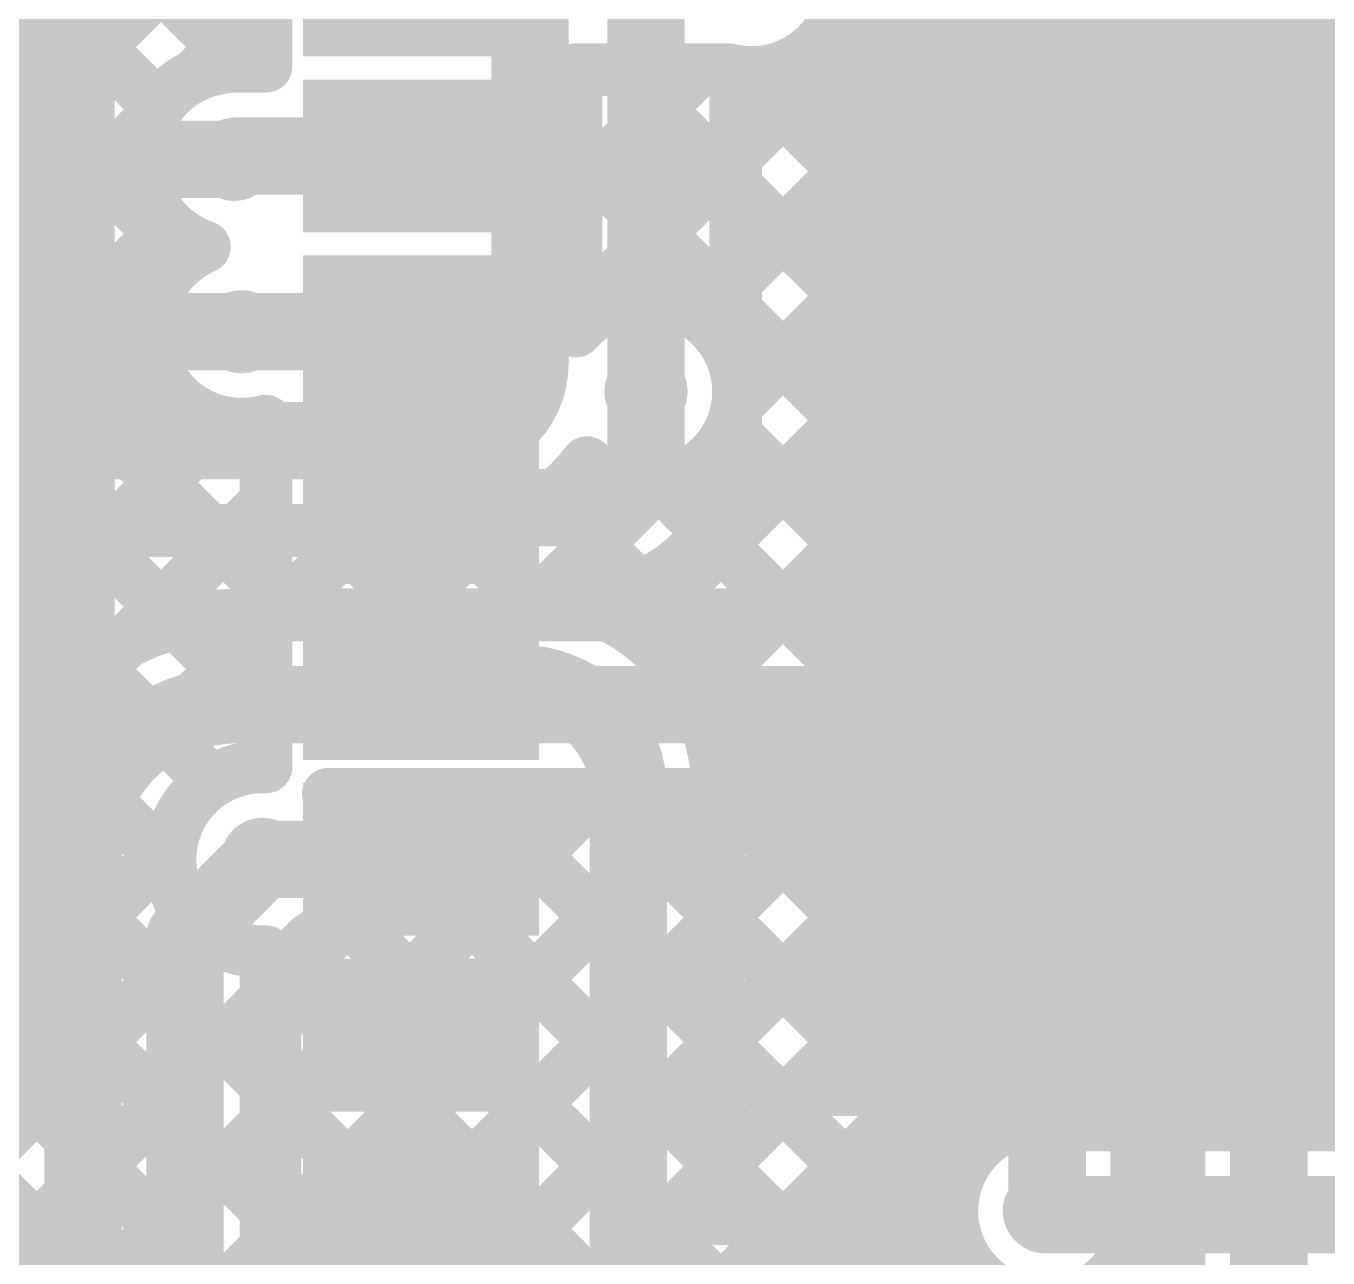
# Model space of a CAD drawing. Header units: millimetres. Extents: x 4.35 to 7.26, y 1.61 to 5.34.
# Drawn here: x 6.0958 to 6.4658, y 4.3227 to 4.6729 of the extents above; entities that cross this region are included whole.
import ezdxf

# ---------------------------------------------------------------- set-up
doc = ezdxf.new("R2010")
doc.units = ezdxf.units.MM
doc.header["$MEASUREMENT"] = 0
for name, color, linetype in [('BottomLayer', 5, 'Continuous'), ('MultiLayer', 9, 'Continuous'), ('TopLayer', 1, 'Continuous'), ('TopPaste', 8, 'Continuous'), ('TopSolder', 216, 'Continuous'), ('ViaHoleLayer', 16, 'Continuous')]:
    doc.layers.add(name, color=color, linetype=linetype)

# ---------------------------------------------------------------- blocks, each defined once
blk = doc.blocks.new('ESP32_WROOM_32D__8MB__14')
at = {"layer": 'TopLayer'}
for points in [[(-0.13189, -0.02323), (0.01378, -0.02323), (-0.13189, 0.12244), (0.01378, 0.12244)], [(-0.37402, 0.03189), (-0.31496, 0.03189), (-0.37402, 0.06732), (-0.31496, 0.06732)], [(-0.37402, -0.01811), (-0.31496, -0.01811), (-0.37402, 0.01732), (-0.31496, 0.01732)], [(-0.37402, -0.06811), (-0.31496, -0.06811), (-0.37402, -0.03268), (-0.31496, -0.03268)], [(-0.37402, -0.11811), (-0.31496, -0.11811), (-0.37402, -0.08268), (-0.31496, -0.08268)], [(-0.37402, -0.16811), (-0.31496, -0.16811), (-0.37402, -0.13268), (-0.31496, -0.13268)], [(-0.37402, -0.21811), (-0.31496, -0.21811), (-0.37402, -0.18268), (-0.31496, -0.18268)], [(-0.37402, -0.26811), (-0.31496, -0.26811), (-0.37402, -0.23268), (-0.31496, -0.23268)], [(-0.37402, -0.31811), (-0.31496, -0.31811), (-0.37402, -0.28268), (-0.31496, -0.28268)]]:
    blk.add_solid(points, dxfattribs=at)
at = {"layer": 'TopPaste'}
for points in [[(-0.13189, -0.02323), (0.01378, -0.02323), (-0.13189, 0.12244), (0.01378, 0.12244)], [(-0.37402, 0.03189), (-0.31496, 0.03189), (-0.37402, 0.06732), (-0.31496, 0.06732)], [(-0.37402, -0.01811), (-0.31496, -0.01811), (-0.37402, 0.01732), (-0.31496, 0.01732)], [(-0.37402, -0.06811), (-0.31496, -0.06811), (-0.37402, -0.03268), (-0.31496, -0.03268)], [(-0.37402, -0.11811), (-0.31496, -0.11811), (-0.37402, -0.08268), (-0.31496, -0.08268)], [(-0.37402, -0.16811), (-0.31496, -0.16811), (-0.37402, -0.13268), (-0.31496, -0.13268)], [(-0.37402, -0.21811), (-0.31496, -0.21811), (-0.37402, -0.18268), (-0.31496, -0.18268)], [(-0.37402, -0.26811), (-0.31496, -0.26811), (-0.37402, -0.23268), (-0.31496, -0.23268)], [(-0.37402, -0.31811), (-0.31496, -0.31811), (-0.37402, -0.28268), (-0.31496, -0.28268)]]:
    blk.add_solid(points, dxfattribs=at)
at = {"layer": 'TopSolder'}
for points in [[(-0.13589, -0.02723), (0.01778, -0.02723), (-0.13589, 0.12644), (0.01778, 0.12644)], [(-0.37802, 0.02789), (-0.31096, 0.02789), (-0.37802, 0.07132), (-0.31096, 0.07132)], [(-0.37802, -0.02211), (-0.31096, -0.02211), (-0.37802, 0.02132), (-0.31096, 0.02132)], [(-0.37802, -0.07211), (-0.31096, -0.07211), (-0.37802, -0.02868), (-0.31096, -0.02868)], [(-0.37802, -0.12211), (-0.31096, -0.12211), (-0.37802, -0.07868), (-0.31096, -0.07868)], [(-0.37802, -0.17211), (-0.31096, -0.17211), (-0.37802, -0.12868), (-0.31096, -0.12868)], [(-0.37802, -0.22211), (-0.31096, -0.22211), (-0.37802, -0.17868), (-0.31096, -0.17868)], [(-0.37802, -0.27211), (-0.31096, -0.27211), (-0.37802, -0.22868), (-0.31096, -0.22868)], [(-0.37802, -0.32211), (-0.31096, -0.32211), (-0.37802, -0.27868), (-0.31096, -0.27868)]]:
    blk.add_solid(points, dxfattribs=at)

msp = doc.modelspace()

# ---------------------------------------------------------------- linework, layer by layer
at = {"layer": 'BottomLayer'}
for points, const_width in [([(6.446, 4.723, -0.414214), (6.486, 4.683)], 0.022), ([(6.4143, 4.686, -0.414214), (6.449, 4.6513)], 0.022), ([(6.30848, 4.6605, -0.105591), (6.2975, 4.66008)], 0.015), ([(6.4143, 4.6605, -0.414214), (6.4235, 4.6513)], 0.015), ([(6.239, 4.577, -0.414214), (6.217, 4.555)], 0.022), ([(6.2975, 4.57548, -0.062313), (6.29831, 4.569)], 0.015), ([(6.29831, 4.569, -0.635261), (6.25519, 4.54876)], 0.015), ([(6.083, 4.52942, -0.414214), (6.10858, 4.555)], 0.022), ([(6.25519, 4.54876, -0.237852), (6.217, 4.5295)], 0.015), ([(6.1085, 4.48673, -0.190371), (6.156, 4.5055)], 0.015), ([(6.352, 4.5055, -0.414214), (6.4115, 4.446)], 0.015), ([(6.112, 4.436, -0.414214), (6.156, 4.48)], 0.022), ([(6.352, 4.48, -0.414214), (6.386, 4.446)], 0.022), ([(6.18171, 4.4545, -0.19745), (6.18931, 4.436)], 0.015), ([(6.352, 4.4545, -0.414214), (6.3605, 4.446)], 0.015), ([(6.18931, 4.436, -0.264505), (6.17645, 4.41339)], 0.015), ([(6.37004, 4.31451, -0.339741), (6.3605, 4.34511)], 0.015), ([(6.386, 4.336, -0.35958), (6.38519, 4.33502)], 0.022), ([(6.4115, 4.336, -0.35958), (6.39001, 4.30998)], 0.015)]:
    msp.add_lwpolyline(points, format="xyb", dxfattribs=dict(at, const_width=const_width))
for points, const_width in [([(6.239, 4.577), (6.239, 4.71807)], 0.022), ([(6.272, 4.569), (6.272, 4.692)], 0.022), ([(6.2975, 4.6358), (6.3222, 4.6605)], 0.015), ([(6.2975, 4.60044), (6.35756, 4.6605)], 0.015), ([(6.2975, 4.57548), (6.2975, 4.66008)], 0.015), ([(6.2981, 4.56569), (6.39291, 4.6605)], 0.015), ([(6.30042, 4.65974), (6.4235, 4.53665)], 0.015), ([(6.30848, 4.6605), (6.4143, 4.6605)], 0.015), ([(6.33501, 4.6605), (6.4235, 4.57201)], 0.015), ([(6.37036, 4.6605), (6.4235, 4.60736)], 0.015), ([(6.40572, 4.6605), (6.4235, 4.64272)], 0.015), ([(6.27327, 4.5055), (6.42274, 4.65497)], 0.015), ([(6.449, 3.69832), (6.449, 4.6513)], 0.022), ([(6.4235, 3.69832), (6.4235, 4.6513)], 0.015), ([(6.041, 4.635), (6.155, 4.635)], 0.022), ([(6.2975, 4.6273), (6.4235, 4.5013)], 0.015), ([(6.30862, 4.5055), (6.4235, 4.62038)], 0.015), ([(6.2975, 4.59194), (6.4235, 4.46594)], 0.015), ([(6.07, 4.586), (6.157, 4.586)], 0.022), ([(6.34398, 4.5055), (6.4235, 4.58502)], 0.015), ([(6.10858, 4.555), (6.217, 4.555)], 0.022), ([(6.29596, 4.55813), (6.34859, 4.5055)], 0.015), ([(6.37479, 4.50096), (6.4235, 4.54967)], 0.015), ([(6.23791, 4.5055), (6.27531, 4.5429)], 0.015), ([(6.27577, 4.54296), (6.31323, 4.5055)], 0.015), ([(6.24485, 4.53852), (6.27788, 4.5055)], 0.015), ([(6.1085, 4.51751), (6.12049, 4.5295)], 0.015), ([(6.1085, 4.48673), (6.1085, 4.52942)], 0.015), ([(6.10858, 4.5295), (6.217, 4.5295)], 0.015), ([(6.11246, 4.5295), (6.13865, 4.5033)], 0.015), ([(6.12409, 4.49774), (6.15585, 4.5295)], 0.015), ([(6.14781, 4.5295), (6.17181, 4.5055)], 0.015), ([(6.1672, 4.5055), (6.1912, 4.5295)], 0.015), ([(6.18317, 4.5295), (6.20717, 4.5055)], 0.015), ([(6.20256, 4.5055), (6.2278, 4.53074)], 0.015), ([(6.2185, 4.52952), (6.24252, 4.5055)], 0.015), ([(6.39564, 4.48645), (6.4235, 4.51431)], 0.015), ([(6.156, 4.5055), (6.352, 4.5055)], 0.015), ([(6.1085, 4.4981), (6.1147, 4.4919)], 0.015), ([(6.156, 4.48), (6.352, 4.48)], 0.022), ([(6.40867, 4.46413), (6.4235, 4.47896)], 0.015), ([(6.1665, 4.39873), (6.22227, 4.4545)], 0.015), ([(6.1665, 4.36338), (6.25762, 4.4545)], 0.015), ([(6.1665, 4.29267), (6.32833, 4.4545)], 0.015), ([(6.1665, 4.32802), (6.29298, 4.4545)], 0.015), ([(6.18171, 4.4545), (6.352, 4.4545)], 0.015), ([(6.18411, 4.4517), (6.18691, 4.4545)], 0.015), ([(6.18746, 4.4545), (6.4235, 4.21845)], 0.015), ([(6.22281, 4.4545), (6.4235, 4.25381)], 0.015), ([(6.25817, 4.4545), (6.3605, 4.35217)], 0.015), ([(6.29352, 4.4545), (6.3605, 4.38752)], 0.015), ([(6.32888, 4.4545), (6.3605, 4.42288)], 0.015), ([(6.1665, 4.25731), (6.35939, 4.4502)], 0.015), ([(6.386, 4.336), (6.386, 4.446)], 0.022), ([(6.3605, 4.34511), (6.3605, 4.446)], 0.015), ([(6.4115, 4.33602), (6.4115, 4.446)], 0.015), ([(6.4115, 4.4316), (6.4235, 4.4436)], 0.015), ([(6.4115, 4.44259), (6.4235, 4.43059)], 0.015), ([(6.112, 4.06499), (6.112, 4.436)], 0.022), ([(6.141, 4.414), (6.163, 4.436)], 0.022), ([(6.18501, 4.42159), (6.4235, 4.1831)], 0.015), ([(6.141, 4.05298), (6.141, 4.414)], 0.022), ([(6.1665, 4.22196), (6.3605, 4.41596)], 0.015), ([(6.1665, 4.40344), (6.17645, 4.41339)], 0.015), ([(6.4115, 4.39624), (6.4235, 4.40824)], 0.015), ([(6.4115, 4.40723), (6.4235, 4.39523)], 0.015), ([(6.1665, 4.05298), (6.1665, 4.40344)], 0.015), ([(6.16715, 4.40409), (6.4235, 4.14774)], 0.015), ([(6.1665, 4.1866), (6.3605, 4.3806)], 0.015), ([(6.4115, 4.36089), (6.4235, 4.37289)], 0.015), ([(6.4115, 4.37188), (6.4235, 4.35988)], 0.015), ([(6.1665, 4.36939), (6.4235, 4.11239)], 0.015), ([(6.1665, 4.15124), (6.3605, 4.34524)], 0.015), ([(6.40657, 4.3206), (6.4235, 4.33753)], 0.015), ([(6.1665, 4.33403), (6.4235, 4.07703)], 0.015), ([(6.4115, 4.33652), (6.4235, 4.32452)], 0.015), ([(6.1665, 4.11589), (6.36732, 4.31671)], 0.015)]:
    msp.add_lwpolyline(points, dxfattribs=dict(at, const_width=const_width))
for points, const_width in [([(6.29375, 4.66008, 1), (6.30125, 4.66008, 1)], 0.0075), ([(6.29375, 4.66008, 1), (6.30125, 4.66008, 1)], 0.0075), ([(6.29667, 4.65974, 1), (6.30417, 4.65974, 1)], 0.0075), ([(6.30473, 4.6605, 1), (6.31223, 4.6605, 1)], 0.0075), ([(6.30473, 4.6605, 1), (6.31223, 4.6605, 1)], 0.0075), ([(6.31845, 4.6605, 1), (6.32595, 4.6605, 1)], 0.0075), ([(6.33126, 4.6605, 1), (6.33876, 4.6605, 1)], 0.0075), ([(6.35381, 4.6605, 1), (6.36131, 4.6605, 1)], 0.0075), ([(6.36661, 4.6605, 1), (6.37411, 4.6605, 1)], 0.0075), ([(6.38916, 4.6605, 1), (6.39666, 4.6605, 1)], 0.0075), ([(6.40197, 4.6605, 1), (6.40947, 4.6605, 1)], 0.0075), ([(6.41055, 4.6605, 1), (6.41805, 4.6605, 1)], 0.0075), ([(6.41055, 4.6605, 1), (6.41805, 4.6605, 1)], 0.0075), ([(6.41899, 4.65497, 1), (6.42649, 4.65497, 1)], 0.0075), ([(6.4435, 4.6513, 1), (6.4545, 4.6513, 1)], 0.011), ([(6.4435, 4.6513, 1), (6.4545, 4.6513, 1)], 0.011), ([(6.41975, 4.6513, 1), (6.42725, 4.6513, 1)], 0.0075), ([(6.41975, 4.6513, 1), (6.42725, 4.6513, 1)], 0.0075), ([(6.41975, 4.64272, 1), (6.42725, 4.64272, 1)], 0.0075), ([(6.14909, 4.635, 1), (6.16091, 4.635, 1)], 0.01181), ([(6.1495, 4.635, 1), (6.1605, 4.635, 1)], 0.011), ([(6.29375, 4.6358, 1), (6.30125, 4.6358, 1)], 0.0075), ([(6.29375, 4.6273, 1), (6.30125, 4.6273, 1)], 0.0075), ([(6.41975, 4.62038, 1), (6.42725, 4.62038, 1)], 0.0075), ([(6.41975, 4.60736, 1), (6.42725, 4.60736, 1)], 0.0075), ([(6.29375, 4.60044, 1), (6.30125, 4.60044, 1)], 0.0075), ([(6.29375, 4.59194, 1), (6.30125, 4.59194, 1)], 0.0075), ([(6.15109, 4.586, 1), (6.16291, 4.586, 1)], 0.01181), ([(6.1515, 4.586, 1), (6.1625, 4.586, 1)], 0.011), ([(6.41975, 4.58502, 1), (6.42725, 4.58502, 1)], 0.0075), ([(6.2335, 4.577, 1), (6.2445, 4.577, 1)], 0.011), ([(6.2335, 4.577, 1), (6.2445, 4.577, 1)], 0.011), ([(6.29375, 4.57548, 1), (6.30125, 4.57548, 1)], 0.0075), ([(6.29375, 4.57548, 1), (6.30125, 4.57548, 1)], 0.0075), ([(6.26609, 4.569, 1), (6.27791, 4.569, 1)], 0.01181), ([(6.2665, 4.569, 1), (6.2775, 4.569, 1)], 0.011), ([(6.41975, 4.57201, 1), (6.42725, 4.57201, 1)], 0.0075), ([(6.29456, 4.569, 1), (6.30206, 4.569, 1)], 0.0075), ([(6.29456, 4.569, 1), (6.30206, 4.569, 1)], 0.0075), ([(6.29435, 4.56569, 1), (6.30185, 4.56569, 1)], 0.0075), ([(6.10308, 4.555, 1), (6.11408, 4.555, 1)], 0.011), ([(6.10308, 4.555, 1), (6.11408, 4.555, 1)], 0.011), ([(6.2115, 4.555, 1), (6.2225, 4.555, 1)], 0.011), ([(6.2115, 4.555, 1), (6.2225, 4.555, 1)], 0.011), ([(6.29221, 4.55813, 1), (6.29971, 4.55813, 1)], 0.0075), ([(6.25144, 4.54876, 1), (6.25894, 4.54876, 1)], 0.0075), ([(6.25144, 4.54876, 1), (6.25894, 4.54876, 1)], 0.0075), ([(6.41975, 4.54967, 1), (6.42725, 4.54967, 1)], 0.0075), ([(6.27156, 4.5429, 1), (6.27906, 4.5429, 1)], 0.0075), ([(6.27202, 4.54296, 1), (6.27952, 4.54296, 1)], 0.0075), ([(6.2411, 4.53852, 1), (6.2486, 4.53852, 1)], 0.0075), ([(6.41975, 4.53665, 1), (6.42725, 4.53665, 1)], 0.0075), ([(6.10475, 4.52942, 1), (6.11225, 4.52942, 1)], 0.0075), ([(6.10483, 4.5295, 1), (6.11233, 4.5295, 1)], 0.0075), ([(6.10871, 4.5295, 1), (6.11621, 4.5295, 1)], 0.0075), ([(6.11674, 4.5295, 1), (6.12424, 4.5295, 1)], 0.0075), ([(6.14406, 4.5295, 1), (6.15156, 4.5295, 1)], 0.0075), ([(6.1521, 4.5295, 1), (6.1596, 4.5295, 1)], 0.0075), ([(6.17942, 4.5295, 1), (6.18692, 4.5295, 1)], 0.0075), ([(6.18745, 4.5295, 1), (6.19495, 4.5295, 1)], 0.0075), ([(6.21325, 4.5295, 1), (6.22075, 4.5295, 1)], 0.0075), ([(6.21325, 4.5295, 1), (6.22075, 4.5295, 1)], 0.0075), ([(6.21475, 4.52952, 1), (6.22225, 4.52952, 1)], 0.0075), ([(6.22405, 4.53074, 1), (6.23155, 4.53074, 1)], 0.0075), ([(6.10475, 4.51751, 1), (6.11225, 4.51751, 1)], 0.0075), ([(6.41975, 4.51431, 1), (6.42725, 4.51431, 1)], 0.0075), ([(6.1349, 4.5033, 1), (6.1424, 4.5033, 1)], 0.0075), ([(6.15225, 4.5055, 1), (6.15975, 4.5055, 1)], 0.0075), ([(6.15225, 4.5055, 1), (6.15975, 4.5055, 1)], 0.0075), ([(6.16345, 4.5055, 1), (6.17095, 4.5055, 1)], 0.0075), ([(6.16806, 4.5055, 1), (6.17556, 4.5055, 1)], 0.0075), ([(6.19881, 4.5055, 1), (6.20631, 4.5055, 1)], 0.0075), ([(6.20342, 4.5055, 1), (6.21092, 4.5055, 1)], 0.0075), ([(6.23416, 4.5055, 1), (6.24166, 4.5055, 1)], 0.0075), ([(6.23877, 4.5055, 1), (6.24627, 4.5055, 1)], 0.0075), ([(6.26952, 4.5055, 1), (6.27702, 4.5055, 1)], 0.0075), ([(6.27413, 4.5055, 1), (6.28163, 4.5055, 1)], 0.0075), ([(6.30487, 4.5055, 1), (6.31237, 4.5055, 1)], 0.0075), ([(6.30948, 4.5055, 1), (6.31698, 4.5055, 1)], 0.0075), ([(6.34023, 4.5055, 1), (6.34773, 4.5055, 1)], 0.0075), ([(6.34484, 4.5055, 1), (6.35234, 4.5055, 1)], 0.0075), ([(6.34825, 4.5055, 1), (6.35575, 4.5055, 1)], 0.0075), ([(6.34825, 4.5055, 1), (6.35575, 4.5055, 1)], 0.0075), ([(6.37104, 4.50096, 1), (6.37854, 4.50096, 1)], 0.0075), ([(6.41975, 4.5013, 1), (6.42725, 4.5013, 1)], 0.0075), ([(6.10475, 4.4981, 1), (6.11225, 4.4981, 1)], 0.0075), ([(6.12034, 4.49774, 1), (6.12784, 4.49774, 1)], 0.0075), ([(6.11095, 4.4919, 1), (6.11845, 4.4919, 1)], 0.0075), ([(6.10475, 4.48673, 1), (6.11225, 4.48673, 1)], 0.0075), ([(6.10475, 4.48673, 1), (6.11225, 4.48673, 1)], 0.0075), ([(6.39189, 4.48645, 1), (6.39939, 4.48645, 1)], 0.0075), ([(6.1505, 4.48, 1), (6.1615, 4.48, 1)], 0.011), ([(6.1505, 4.48, 1), (6.1615, 4.48, 1)], 0.011), ([(6.3465, 4.48, 1), (6.3575, 4.48, 1)], 0.011), ([(6.3465, 4.48, 1), (6.3575, 4.48, 1)], 0.011), ([(6.41975, 4.47896, 1), (6.42725, 4.47896, 1)], 0.0075), ([(6.40492, 4.46413, 1), (6.41242, 4.46413, 1)], 0.0075), ([(6.41975, 4.46594, 1), (6.42725, 4.46594, 1)], 0.0075), ([(6.17796, 4.4545, 1), (6.18546, 4.4545, 1)], 0.0075), ([(6.17796, 4.4545, 1), (6.18546, 4.4545, 1)], 0.0075), ([(6.18036, 4.4517, 1), (6.18786, 4.4517, 1)], 0.0075), ([(6.18316, 4.4545, 1), (6.19066, 4.4545, 1)], 0.0075), ([(6.18371, 4.4545, 1), (6.19121, 4.4545, 1)], 0.0075), ([(6.21852, 4.4545, 1), (6.22602, 4.4545, 1)], 0.0075), ([(6.21906, 4.4545, 1), (6.22656, 4.4545, 1)], 0.0075), ([(6.25387, 4.4545, 1), (6.26137, 4.4545, 1)], 0.0075), ([(6.25442, 4.4545, 1), (6.26192, 4.4545, 1)], 0.0075), ([(6.28923, 4.4545, 1), (6.29673, 4.4545, 1)], 0.0075), ([(6.28977, 4.4545, 1), (6.29727, 4.4545, 1)], 0.0075), ([(6.32458, 4.4545, 1), (6.33208, 4.4545, 1)], 0.0075), ([(6.32513, 4.4545, 1), (6.33263, 4.4545, 1)], 0.0075), ([(6.34825, 4.4545, 1), (6.35575, 4.4545, 1)], 0.0075), ([(6.34825, 4.4545, 1), (6.35575, 4.4545, 1)], 0.0075), ([(6.35564, 4.4502, 1), (6.36314, 4.4502, 1)], 0.0075), ([(6.3805, 4.446, 1), (6.3915, 4.446, 1)], 0.011), ([(6.3805, 4.446, 1), (6.3915, 4.446, 1)], 0.011), ([(6.35675, 4.446, 1), (6.36425, 4.446, 1)], 0.0075), ([(6.35675, 4.446, 1), (6.36425, 4.446, 1)], 0.0075), ([(6.40775, 4.446, 1), (6.41525, 4.446, 1)], 0.0075), ([(6.40775, 4.446, 1), (6.41525, 4.446, 1)], 0.0075), ([(6.15709, 4.436, 1), (6.16891, 4.436, 1)], 0.01181), ([(6.40775, 4.44259, 1), (6.41525, 4.44259, 1)], 0.0075), ([(6.41975, 4.4436, 1), (6.42725, 4.4436, 1)], 0.0075), ([(6.1065, 4.436, 1), (6.1175, 4.436, 1)], 0.011), ([(6.1065, 4.436, 1), (6.1175, 4.436, 1)], 0.011), ([(6.1575, 4.436, 1), (6.1685, 4.436, 1)], 0.011), ([(6.18556, 4.436, 1), (6.19306, 4.436, 1)], 0.0075), ([(6.18556, 4.436, 1), (6.19306, 4.436, 1)], 0.0075), ([(6.40775, 4.4316, 1), (6.41525, 4.4316, 1)], 0.0075), ([(6.41975, 4.43059, 1), (6.42725, 4.43059, 1)], 0.0075), ([(6.35675, 4.42288, 1), (6.36425, 4.42288, 1)], 0.0075), ([(6.18126, 4.42159, 1), (6.18876, 4.42159, 1)], 0.0075), ([(6.1355, 4.414, 1), (6.1465, 4.414, 1)], 0.011), ([(6.1355, 4.414, 1), (6.1465, 4.414, 1)], 0.011), ([(6.35675, 4.41596, 1), (6.36425, 4.41596, 1)], 0.0075), ([(6.1727, 4.41339, 1), (6.1802, 4.41339, 1)], 0.0075), ([(6.1727, 4.41339, 1), (6.1802, 4.41339, 1)], 0.0075), ([(6.40775, 4.40723, 1), (6.41525, 4.40723, 1)], 0.0075), ([(6.41975, 4.40824, 1), (6.42725, 4.40824, 1)], 0.0075), ([(6.16275, 4.40344, 1), (6.17025, 4.40344, 1)], 0.0075), ([(6.16275, 4.40344, 1), (6.17025, 4.40344, 1)], 0.0075), ([(6.1634, 4.40409, 1), (6.1709, 4.40409, 1)], 0.0075), ([(6.16275, 4.39873, 1), (6.17025, 4.39873, 1)], 0.0075), ([(6.40775, 4.39624, 1), (6.41525, 4.39624, 1)], 0.0075), ([(6.41975, 4.39523, 1), (6.42725, 4.39523, 1)], 0.0075), ([(6.35675, 4.38752, 1), (6.36425, 4.38752, 1)], 0.0075), ([(6.35675, 4.3806, 1), (6.36425, 4.3806, 1)], 0.0075), ([(6.40775, 4.37188, 1), (6.41525, 4.37188, 1)], 0.0075), ([(6.41975, 4.37289, 1), (6.42725, 4.37289, 1)], 0.0075), ([(6.16275, 4.36939, 1), (6.17025, 4.36939, 1)], 0.0075), ([(6.16275, 4.36338, 1), (6.17025, 4.36338, 1)], 0.0075), ([(6.40775, 4.36089, 1), (6.41525, 4.36089, 1)], 0.0075), ([(6.41975, 4.35988, 1), (6.42725, 4.35988, 1)], 0.0075), ([(6.35675, 4.35217, 1), (6.36425, 4.35217, 1)], 0.0075), ([(6.35675, 4.34524, 1), (6.36425, 4.34524, 1)], 0.0075), ([(6.35675, 4.34511, 1), (6.36425, 4.34511, 1)], 0.0075), ([(6.35675, 4.34511, 1), (6.36425, 4.34511, 1)], 0.0075), ([(6.37928, 4.33602, 1), (6.39109, 4.33602, 1)], 0.01181), ([(6.37969, 4.33502, 1), (6.39069, 4.33502, 1)], 0.011), ([(6.3805, 4.336, 1), (6.3915, 4.336, 1)], 0.011), ([(6.3805, 4.336, 1), (6.3915, 4.336, 1)], 0.011), ([(6.41975, 4.33753, 1), (6.42725, 4.33753, 1)], 0.0075), ([(6.16275, 4.33403, 1), (6.17025, 4.33403, 1)], 0.0075), ([(6.40775, 4.33652, 1), (6.41525, 4.33652, 1)], 0.0075), ([(6.40775, 4.33602, 1), (6.41525, 4.33602, 1)], 0.0075), ([(6.40775, 4.336, 1), (6.41525, 4.336, 1)], 0.0075), ([(6.16275, 4.32802, 1), (6.17025, 4.32802, 1)], 0.0075), ([(6.41975, 4.32452, 1), (6.42725, 4.32452, 1)], 0.0075), ([(6.40282, 4.3206, 1), (6.41032, 4.3206, 1)], 0.0075), ([(6.36357, 4.31671, 1), (6.37107, 4.31671, 1)], 0.0075)]:
    msp.add_lwpolyline(points, format="xyb", close=True, dxfattribs=dict(at, const_width=const_width))
at = {"layer": 'MultiLayer', "const_width": 0.01181}
for points in [[(6.14909, 4.635, 1), (6.16091, 4.635, 1)], [(6.15109, 4.586, 1), (6.16291, 4.586, 1)], [(6.26609, 4.569, 1), (6.27791, 4.569, 1)], [(6.15709, 4.436, 1), (6.16891, 4.436, 1)], [(6.37928, 4.33602, 1), (6.39109, 4.33602, 1)]]:
    msp.add_lwpolyline(points, format="xyb", close=True, dxfattribs=at)
at = {"layer": 'TopLayer'}
for points, const_width in [([(5.8485, 4.89952), (6.14108, 4.60694)], 0.015), ([(5.88188, 4.9015), (6.13338, 4.65)], 0.015), ([(5.91723, 4.9015), (6.15723, 4.6615)], 0.015), ([(5.8485, 4.86417), (6.13106, 4.58161)], 0.015), ([(5.7501, 4.8565), (6.14859, 4.45801)], 0.015), ([(5.78546, 4.8565), (6.164, 4.47796)], 0.015), ([(5.82081, 4.8565), (6.164, 4.51331)], 0.015), ([(6.37588, 4.36063), (6.85297, 4.83772)], 0.015), ([(6.25205, 4.81417), (6.40312, 4.6631)], 0.015), ([(6.41111, 4.3605), (6.85297, 4.80236)], 0.015), ([(6.25205, 4.77881), (6.40312, 4.62774)], 0.015), ([(6.40312, 4.59567), (6.40312, 4.77633)], 0.015), ([(6.44647, 4.3605), (6.85297, 4.76701)], 0.015), ([(6.25205, 4.59035), (6.40312, 4.74142)], 0.015), ([(5.96571, 4.5515), (6.13491, 4.7207)], 0.015), ([(6.00107, 4.5515), (6.15829, 4.70872)], 0.015), ([(6.164, 4.66822), (6.164, 4.70378)], 0.015), ([(6.28739, 4.59034), (6.40312, 4.70606)], 0.015), ([(6.14367, 4.65875), (6.164, 4.67907)], 0.015), ([(6.2981, 4.56569), (6.40312, 4.67071)], 0.015), ([(6.32398, 4.67153), (6.63501, 4.3605)], 0.015), ([(6.164, 4.6615), (6.164, 4.66822)], 0.015), ([(6.164, 4.6615), (6.164, 4.66822)], 0.015), ([(6.156, 4.6615), (6.164, 4.6615)], 0.015), ([(6.25205, 4.6605), (6.29552, 4.6605)], 0.015), ([(6.25205, 4.6257), (6.28685, 4.6605)], 0.015), ([(6.25205, 4.65378), (6.25205, 4.6605)], 0.015), ([(6.25205, 4.65378), (6.25205, 4.6605)], 0.015), ([(6.2643, 4.6605), (6.5643, 4.3605)], 0.015), ([(6.30042, 4.65974), (6.59965, 4.3605)], 0.015), ([(6.25205, 4.61822), (6.25205, 4.65378)], 0.015), ([(6.026, 4.54107), (6.13125, 4.64633)], 0.015), ([(6.156, 4.636), (6.20802, 4.636)], 0.022), ([(6.25205, 4.63739), (6.52894, 4.3605)], 0.015), ([(6.26878, 4.50102), (6.40312, 4.63535)], 0.015), ([(6.25205, 4.60378), (6.25205, 4.61822)], 0.015), ([(6.25205, 4.60378), (6.25205, 4.61822)], 0.015), ([(6.026, 4.50572), (6.13654, 4.61626)], 0.015), ([(6.25205, 4.58616), (6.25205, 4.60378)], 0.015), ([(6.25205, 4.60204), (6.26113, 4.59296)], 0.015), ([(6.28545, 4.48233), (6.40312, 4.6)], 0.015), ([(6.2925, 4.34796), (6.54021, 4.59567)], 0.015), ([(6.2925, 4.45402), (6.43414, 4.59567)], 0.015), ([(6.2925, 4.41867), (6.4695, 4.59567)], 0.015), ([(6.2925, 4.38331), (6.50485, 4.59567)], 0.015), ([(6.31372, 4.33382), (6.57557, 4.59567)], 0.015), ([(6.40312, 4.59567), (6.58379, 4.59567)], 0.015), ([(6.4352, 4.59567), (6.67036, 4.3605)], 0.015), ([(6.47055, 4.59567), (6.70572, 4.3605)], 0.015), ([(6.157, 4.586), (6.20802, 4.586)], 0.022), ([(6.023, 4.46736), (6.13237, 4.57674)], 0.015), ([(6.272, 4.554), (6.272, 4.569)], 0.022), ([(6.2975, 4.554), (6.2975, 4.56252)], 0.015), ([(6.03399, 4.443), (6.1513, 4.56031)], 0.015), ([(6.15261, 4.56006), (6.164, 4.54867)], 0.015), ([(6.164, 4.55378), (6.164, 4.5605)], 0.015), ([(6.164, 4.55378), (6.164, 4.5605)], 0.015), ([(6.2975, 4.55659), (6.49359, 4.3605)], 0.015), ([(6.164, 4.51822), (6.164, 4.55378)], 0.015), ([(6.026, 4.54524), (6.13673, 4.43451)], 0.015), ([(6.06935, 4.443), (6.164, 4.53765)], 0.015), ([(6.20802, 4.536), (6.254, 4.536)], 0.022), ([(6.28965, 4.52908), (6.45823, 4.3605)], 0.015), ([(6.164, 4.50378), (6.164, 4.51822)], 0.015), ([(6.164, 4.50378), (6.164, 4.51822)], 0.015), ([(6.26988, 4.5135), (6.42288, 4.3605)], 0.015), ([(6.026, 4.50989), (6.164, 4.37189)], 0.015), ([(6.164, 4.46822), (6.164, 4.50378)], 0.015), ([(6.0825, 4.4208), (6.164, 4.50229)], 0.015), ([(6.20802, 4.486), (6.236, 4.486)], 0.022), ([(6.15907, 4.46202), (6.164, 4.46694)], 0.015), ([(6.164, 4.46229), (6.164, 4.46822)], 0.015), ([(6.164, 4.46229), (6.164, 4.46822)], 0.015), ([(6.267, 4.199), (6.267, 4.455)], 0.022), ([(6.2925, 4.45552), (6.3857, 4.36232)], 0.015), ([(6.2925, 4.33382), (6.2925, 4.455)], 0.015), ([(6.0825, 4.38544), (6.13698, 4.43993)], 0.015), ([(6.163, 4.436), (6.20802, 4.436)], 0.022), ([(6.0825, 4.41803), (6.164, 4.33654)], 0.015), ([(6.2925, 4.42017), (6.36281, 4.34986)], 0.015), ([(6.01462, 4.2822), (6.1473, 4.41489)], 0.015), ([(6.16151, 4.40973), (6.164, 4.40725)], 0.015), ([(6.164, 4.40378), (6.164, 4.40971)], 0.015), ([(6.164, 4.40378), (6.164, 4.40971)], 0.015), ([(6.164, 4.36822), (6.164, 4.40378)], 0.015), ([(6.052, 4.28423), (6.164, 4.39623)], 0.015), ([(6.35, 4.351), (6.35, 4.389)], 0.022), ([(6.2925, 4.38481), (6.3435, 4.33382)], 0.015), ([(6.0825, 4.38268), (6.2415, 4.22368)], 0.015), ([(6.05682, 4.373), (6.242, 4.18782)], 0.015), ([(6.164, 4.35378), (6.164, 4.36822)], 0.015), ([(6.164, 4.35378), (6.164, 4.36822)], 0.015), ([(6.07332, 4.27019), (6.164, 4.36087)], 0.015), ([(6.39483, 4.3605), (6.783, 4.3605)], 0.015), ([(6.164, 4.30378), (6.164, 4.35378)], 0.015), ([(6.32771, 4.32871), (6.35, 4.351)], 0.022), ([(6.2925, 4.34945), (6.30814, 4.33382)], 0.015), ([(6.34907, 4.33382), (6.36058, 4.34532)], 0.015), ([(6.38519, 4.335), (6.783, 4.335)], 0.022), ([(6.2925, 4.33382), (6.35897, 4.33382)], 0.015), ([(6.32771, 4.28679), (6.32771, 4.32871)], 0.022), ([(6.0755, 4.23702), (6.164, 4.32552)], 0.015), ([(6.32771, 4.28679), (6.32771, 4.32631)], 0.01)]:
    msp.add_lwpolyline(points, dxfattribs=dict(at, const_width=const_width))
for points, const_width in [([(6.32831, 4.686, -0.489152), (6.29552, 4.6605)], 0.015), ([(6.14647, 4.61011, -0.776029), (6.15051, 4.66092)], 0.015), ([(6.15051, 4.66092, -0.052224), (6.156, 4.6615)], 0.015), ([(6.155, 4.635, -0.414214), (6.156, 4.636)], 0.022), ([(6.16348, 4.5605, -0.921684), (6.14647, 4.61011)], 0.015), ([(6.25205, 4.58616, -0.695701), (6.29831, 4.569)], 0.015), ([(6.29831, 4.569, -0.062313), (6.2975, 4.56252)], 0.015), ([(6.272, 4.554, -0.414214), (6.254, 4.536)], 0.022), ([(6.2975, 4.554, -0.414214), (6.254, 4.5105)], 0.015), ([(6.25205, 4.50917, -0.332148), (6.2925, 4.455)], 0.015), ([(6.236, 4.486, -0.414214), (6.267, 4.455)], 0.022), ([(6.164, 4.40971, -1.038599), (6.164, 4.46229)], 0.015), ([(6.35897, 4.33382, -0.555974), (6.39483, 4.3605)], 0.015), ([(6.3594, 4.33082, -0.028817), (6.35897, 4.33382)], 0.015)]:
    msp.add_lwpolyline(points, format="xyb", dxfattribs=dict(at, const_width=const_width))
for points, const_width in [([(6.16025, 4.67907, 1), (6.16775, 4.67907, 1)], 0.0075), ([(6.32023, 4.67153, 1), (6.32773, 4.67153, 1)], 0.0075), ([(6.39937, 4.67071, 1), (6.40687, 4.67071, 1)], 0.0075), ([(6.16025, 4.66822, 1), (6.16775, 4.66822, 1)], 0.0075), ([(6.16025, 4.66822, 1), (6.16775, 4.66822, 1)], 0.0075), ([(6.16025, 4.66822, 1), (6.16775, 4.66822, 1)], 0.0075), ([(6.39937, 4.6631, 1), (6.40687, 4.6631, 1)], 0.0075), ([(6.13992, 4.65875, 1), (6.14742, 4.65875, 1)], 0.0075), ([(6.14676, 4.66092, 1), (6.15426, 4.66092, 1)], 0.0075), ([(6.14676, 4.66092, 1), (6.15426, 4.66092, 1)], 0.0075), ([(6.15225, 4.6615, 1), (6.15975, 4.6615, 1)], 0.0075), ([(6.15225, 4.6615, 1), (6.15975, 4.6615, 1)], 0.0075), ([(6.15348, 4.6615, 1), (6.16098, 4.6615, 1)], 0.0075), ([(6.16025, 4.6615, 1), (6.16775, 4.6615, 1)], 0.0075), ([(6.16025, 4.6615, 1), (6.16775, 4.6615, 1)], 0.0075), ([(6.16025, 4.6615, 1), (6.16775, 4.6615, 1)], 0.0075), ([(6.2483, 4.6605, 1), (6.2558, 4.6605, 1)], 0.0075), ([(6.2483, 4.6605, 1), (6.2558, 4.6605, 1)], 0.0075), ([(6.2483, 4.6605, 1), (6.2558, 4.6605, 1)], 0.0075), ([(6.26055, 4.6605, 1), (6.26805, 4.6605, 1)], 0.0075), ([(6.2831, 4.6605, 1), (6.2906, 4.6605, 1)], 0.0075), ([(6.29177, 4.6605, 1), (6.29927, 4.6605, 1)], 0.0075), ([(6.29177, 4.6605, 1), (6.29927, 4.6605, 1)], 0.0075), ([(6.29667, 4.65974, 1), (6.30417, 4.65974, 1)], 0.0075), ([(6.2483, 4.65378, 1), (6.2558, 4.65378, 1)], 0.0075), ([(6.2483, 4.65378, 1), (6.2558, 4.65378, 1)], 0.0075), ([(6.2483, 4.65378, 1), (6.2558, 4.65378, 1)], 0.0075), ([(6.12963, 4.65, 1), (6.13713, 4.65, 1)], 0.0075), ([(6.1275, 4.64633, 1), (6.135, 4.64633, 1)], 0.0075), ([(6.14909, 4.635, 1), (6.16091, 4.635, 1)], 0.01181), ([(6.1495, 4.635, 1), (6.1605, 4.635, 1)], 0.011), ([(6.1505, 4.636, 1), (6.1615, 4.636, 1)], 0.011), ([(6.1505, 4.636, 1), (6.1615, 4.636, 1)], 0.011), ([(6.20252, 4.636, 1), (6.21352, 4.636, 1)], 0.011), ([(6.2483, 4.63739, 1), (6.2558, 4.63739, 1)], 0.0075), ([(6.39937, 4.63535, 1), (6.40687, 4.63535, 1)], 0.0075), ([(6.2483, 4.6257, 1), (6.2558, 4.6257, 1)], 0.0075), ([(6.39937, 4.62774, 1), (6.40687, 4.62774, 1)], 0.0075), ([(6.2483, 4.61822, 1), (6.2558, 4.61822, 1)], 0.0075), ([(6.2483, 4.61822, 1), (6.2558, 4.61822, 1)], 0.0075), ([(6.2483, 4.61822, 1), (6.2558, 4.61822, 1)], 0.0075), ([(6.13279, 4.61626, 1), (6.14029, 4.61626, 1)], 0.0075), ([(6.13733, 4.60694, 1), (6.14483, 4.60694, 1)], 0.0075), ([(6.14272, 4.61011, 1), (6.15022, 4.61011, 1)], 0.0075), ([(6.14272, 4.61011, 1), (6.15022, 4.61011, 1)], 0.0075), ([(6.2483, 4.60378, 1), (6.2558, 4.60378, 1)], 0.0075), ([(6.2483, 4.60378, 1), (6.2558, 4.60378, 1)], 0.0075), ([(6.2483, 4.60378, 1), (6.2558, 4.60378, 1)], 0.0075), ([(6.2483, 4.60204, 1), (6.2558, 4.60204, 1)], 0.0075), ([(6.39937, 4.6, 1), (6.40687, 4.6, 1)], 0.0075), ([(6.39937, 4.59567, 1), (6.40687, 4.59567, 1)], 0.0075), ([(6.39937, 4.59567, 1), (6.40687, 4.59567, 1)], 0.0075), ([(6.43039, 4.59567, 1), (6.43789, 4.59567, 1)], 0.0075), ([(6.43145, 4.59567, 1), (6.43895, 4.59567, 1)], 0.0075), ([(6.46575, 4.59567, 1), (6.47325, 4.59567, 1)], 0.0075), ([(6.4668, 4.59567, 1), (6.4743, 4.59567, 1)], 0.0075), ([(6.25738, 4.59296, 1), (6.26488, 4.59296, 1)], 0.0075), ([(6.15109, 4.586, 1), (6.16291, 4.586, 1)], 0.01181), ([(6.1515, 4.586, 1), (6.1625, 4.586, 1)], 0.011), ([(6.20252, 4.586, 1), (6.21352, 4.586, 1)], 0.011), ([(6.2483, 4.59035, 1), (6.2558, 4.59035, 1)], 0.0075), ([(6.28364, 4.59034, 1), (6.29114, 4.59034, 1)], 0.0075), ([(6.2483, 4.58616, 1), (6.2558, 4.58616, 1)], 0.0075), ([(6.2483, 4.58616, 1), (6.2558, 4.58616, 1)], 0.0075), ([(6.12731, 4.58161, 1), (6.13481, 4.58161, 1)], 0.0075), ([(6.12862, 4.57674, 1), (6.13612, 4.57674, 1)], 0.0075), ([(6.26609, 4.569, 1), (6.27791, 4.569, 1)], 0.01181), ([(6.2665, 4.569, 1), (6.2775, 4.569, 1)], 0.011), ([(6.29456, 4.569, 1), (6.30206, 4.569, 1)], 0.0075), ([(6.29456, 4.569, 1), (6.30206, 4.569, 1)], 0.0075), ([(6.29375, 4.56252, 1), (6.30125, 4.56252, 1)], 0.0075), ([(6.29375, 4.56252, 1), (6.30125, 4.56252, 1)], 0.0075), ([(6.29435, 4.56569, 1), (6.30185, 4.56569, 1)], 0.0075), ([(6.14755, 4.56031, 1), (6.15505, 4.56031, 1)], 0.0075), ([(6.14886, 4.56006, 1), (6.15636, 4.56006, 1)], 0.0075), ([(6.15973, 4.5605, 1), (6.16723, 4.5605, 1)], 0.0075), ([(6.16025, 4.5605, 1), (6.16775, 4.5605, 1)], 0.0075), ([(6.16025, 4.5605, 1), (6.16775, 4.5605, 1)], 0.0075), ([(6.2665, 4.554, 1), (6.2775, 4.554, 1)], 0.011), ([(6.2665, 4.554, 1), (6.2775, 4.554, 1)], 0.011), ([(6.29375, 4.55659, 1), (6.30125, 4.55659, 1)], 0.0075), ([(6.16025, 4.55378, 1), (6.16775, 4.55378, 1)], 0.0075), ([(6.16025, 4.55378, 1), (6.16775, 4.55378, 1)], 0.0075), ([(6.16025, 4.55378, 1), (6.16775, 4.55378, 1)], 0.0075), ([(6.29375, 4.554, 1), (6.30125, 4.554, 1)], 0.0075), ([(6.29375, 4.554, 1), (6.30125, 4.554, 1)], 0.0075), ([(6.16025, 4.54867, 1), (6.16775, 4.54867, 1)], 0.0075), ([(6.16025, 4.53765, 1), (6.16775, 4.53765, 1)], 0.0075), ([(6.20252, 4.536, 1), (6.21352, 4.536, 1)], 0.011), ([(6.2485, 4.536, 1), (6.2595, 4.536, 1)], 0.011), ([(6.2485, 4.536, 1), (6.2595, 4.536, 1)], 0.011), ([(6.2859, 4.52908, 1), (6.2934, 4.52908, 1)], 0.0075), ([(6.16025, 4.51822, 1), (6.16775, 4.51822, 1)], 0.0075), ([(6.16025, 4.51822, 1), (6.16775, 4.51822, 1)], 0.0075), ([(6.16025, 4.51822, 1), (6.16775, 4.51822, 1)], 0.0075), ([(6.16025, 4.51331, 1), (6.16775, 4.51331, 1)], 0.0075), ([(6.25025, 4.5105, 1), (6.25775, 4.5105, 1)], 0.0075), ([(6.26613, 4.5135, 1), (6.27363, 4.5135, 1)], 0.0075), ([(6.2483, 4.50917, 1), (6.2558, 4.50917, 1)], 0.0075), ([(6.16025, 4.50378, 1), (6.16775, 4.50378, 1)], 0.0075), ([(6.16025, 4.50378, 1), (6.16775, 4.50378, 1)], 0.0075), ([(6.16025, 4.50378, 1), (6.16775, 4.50378, 1)], 0.0075), ([(6.16025, 4.50229, 1), (6.16775, 4.50229, 1)], 0.0075), ([(6.26503, 4.50102, 1), (6.27253, 4.50102, 1)], 0.0075), ([(6.20252, 4.486, 1), (6.21352, 4.486, 1)], 0.011), ([(6.2305, 4.486, 1), (6.2415, 4.486, 1)], 0.011), ([(6.2305, 4.486, 1), (6.2415, 4.486, 1)], 0.011), ([(6.2817, 4.48233, 1), (6.2892, 4.48233, 1)], 0.0075), ([(6.16025, 4.47796, 1), (6.16775, 4.47796, 1)], 0.0075), ([(6.16025, 4.46822, 1), (6.16775, 4.46822, 1)], 0.0075), ([(6.16025, 4.46822, 1), (6.16775, 4.46822, 1)], 0.0075), ([(6.16025, 4.46822, 1), (6.16775, 4.46822, 1)], 0.0075), ([(6.16025, 4.46694, 1), (6.16775, 4.46694, 1)], 0.0075), ([(6.15532, 4.46202, 1), (6.16282, 4.46202, 1)], 0.0075), ([(6.16025, 4.46229, 1), (6.16775, 4.46229, 1)], 0.0075), ([(6.16025, 4.46229, 1), (6.16775, 4.46229, 1)], 0.0075), ([(6.16025, 4.46229, 1), (6.16775, 4.46229, 1)], 0.0075), ([(6.14484, 4.45801, 1), (6.15234, 4.45801, 1)], 0.0075), ([(6.2615, 4.455, 1), (6.2725, 4.455, 1)], 0.011), ([(6.2615, 4.455, 1), (6.2725, 4.455, 1)], 0.011), ([(6.28875, 4.45552, 1), (6.29625, 4.45552, 1)], 0.0075), ([(6.28875, 4.455, 1), (6.29625, 4.455, 1)], 0.0075), ([(6.28875, 4.455, 1), (6.29625, 4.455, 1)], 0.0075), ([(6.28875, 4.45402, 1), (6.29625, 4.45402, 1)], 0.0075), ([(6.15709, 4.436, 1), (6.16891, 4.436, 1)], 0.01181), ([(6.13323, 4.43993, 1), (6.14073, 4.43993, 1)], 0.0075), ([(6.1575, 4.436, 1), (6.1685, 4.436, 1)], 0.011), ([(6.20252, 4.436, 1), (6.21352, 4.436, 1)], 0.011), ([(6.13298, 4.43451, 1), (6.14048, 4.43451, 1)], 0.0075), ([(6.28875, 4.42017, 1), (6.29625, 4.42017, 1)], 0.0075), ([(6.28875, 4.41867, 1), (6.29625, 4.41867, 1)], 0.0075), ([(6.14355, 4.41489, 1), (6.15105, 4.41489, 1)], 0.0075), ([(6.15776, 4.40973, 1), (6.16526, 4.40973, 1)], 0.0075), ([(6.16025, 4.40971, 1), (6.16775, 4.40971, 1)], 0.0075), ([(6.16025, 4.40971, 1), (6.16775, 4.40971, 1)], 0.0075), ([(6.16025, 4.40971, 1), (6.16775, 4.40971, 1)], 0.0075), ([(6.16025, 4.40725, 1), (6.16775, 4.40725, 1)], 0.0075), ([(6.16025, 4.40378, 1), (6.16775, 4.40378, 1)], 0.0075), ([(6.16025, 4.40378, 1), (6.16775, 4.40378, 1)], 0.0075), ([(6.16025, 4.40378, 1), (6.16775, 4.40378, 1)], 0.0075), ([(6.16025, 4.39623, 1), (6.16775, 4.39623, 1)], 0.0075), ([(6.3445, 4.389, 1), (6.3555, 4.389, 1)], 0.011), ([(6.28875, 4.38481, 1), (6.29625, 4.38481, 1)], 0.0075), ([(6.28875, 4.38331, 1), (6.29625, 4.38331, 1)], 0.0075), ([(6.16025, 4.37189, 1), (6.16775, 4.37189, 1)], 0.0075), ([(6.16025, 4.36822, 1), (6.16775, 4.36822, 1)], 0.0075), ([(6.16025, 4.36822, 1), (6.16775, 4.36822, 1)], 0.0075), ([(6.16025, 4.36822, 1), (6.16775, 4.36822, 1)], 0.0075), ([(6.16025, 4.36087, 1), (6.16775, 4.36087, 1)], 0.0075), ([(6.37213, 4.36063, 1), (6.37963, 4.36063, 1)], 0.0075), ([(6.38195, 4.36232, 1), (6.38945, 4.36232, 1)], 0.0075), ([(6.39108, 4.3605, 1), (6.39858, 4.3605, 1)], 0.0075), ([(6.39108, 4.3605, 1), (6.39858, 4.3605, 1)], 0.0075), ([(6.40736, 4.3605, 1), (6.41486, 4.3605, 1)], 0.0075), ([(6.41913, 4.3605, 1), (6.42663, 4.3605, 1)], 0.0075), ([(6.44272, 4.3605, 1), (6.45022, 4.3605, 1)], 0.0075), ([(6.45448, 4.3605, 1), (6.46198, 4.3605, 1)], 0.0075), ([(6.16025, 4.35378, 1), (6.16775, 4.35378, 1)], 0.0075), ([(6.16025, 4.35378, 1), (6.16775, 4.35378, 1)], 0.0075), ([(6.16025, 4.35378, 1), (6.16775, 4.35378, 1)], 0.0075), ([(6.3445, 4.351, 1), (6.3555, 4.351, 1)], 0.011), ([(6.3445, 4.351, 1), (6.3555, 4.351, 1)], 0.011), ([(6.28875, 4.34945, 1), (6.29625, 4.34945, 1)], 0.0075), ([(6.28875, 4.34796, 1), (6.29625, 4.34796, 1)], 0.0075), ([(6.35906, 4.34986, 1), (6.36656, 4.34986, 1)], 0.0075), ([(6.35683, 4.34532, 1), (6.36433, 4.34532, 1)], 0.0075), ([(6.37928, 4.33602, 1), (6.39109, 4.33602, 1)], 0.01181), ([(6.37969, 4.335, 1), (6.39069, 4.335, 1)], 0.011), ([(6.16025, 4.33654, 1), (6.16775, 4.33654, 1)], 0.0075), ([(6.28875, 4.33382, 1), (6.29625, 4.33382, 1)], 0.0075), ([(6.28875, 4.33382, 1), (6.29625, 4.33382, 1)], 0.0075), ([(6.30439, 4.33382, 1), (6.31189, 4.33382, 1)], 0.0075), ([(6.30997, 4.33382, 1), (6.31747, 4.33382, 1)], 0.0075), ([(6.33975, 4.33382, 1), (6.34725, 4.33382, 1)], 0.0075), ([(6.34532, 4.33382, 1), (6.35282, 4.33382, 1)], 0.0075), ([(6.35522, 4.33382, 1), (6.36272, 4.33382, 1)], 0.0075), ([(6.35522, 4.33382, 1), (6.36272, 4.33382, 1)], 0.0075), ([(6.35522, 4.33382, 1), (6.36272, 4.33382, 1)], 0.0075), ([(6.32221, 4.32871, 1), (6.33321, 4.32871, 1)], 0.011), ([(6.32221, 4.32871, 1), (6.33321, 4.32871, 1)], 0.011), ([(6.35565, 4.33082, 1), (6.36315, 4.33082, 1)], 0.0075), ([(6.16025, 4.32552, 1), (6.16775, 4.32552, 1)], 0.0075), ([(6.32521, 4.32631, 1), (6.33021, 4.32631, 1)], 0.005)]:
    msp.add_lwpolyline(points, format="xyb", close=True, dxfattribs=dict(at, const_width=const_width))
for points in [[(6.321, 4.363), (6.799, 4.363), (6.321, 5.01), (6.799, 5.01)], [(5.747, 4.485), (6.121, 4.485), (5.747, 4.859), (6.121, 4.859)], [(6.023, 4.376), (6.121, 4.376), (6.023, 4.491), (6.121, 4.491)]]:
    msp.add_solid(points, dxfattribs=at)
at = {"layer": 'ViaHoleLayer', "const_width": 0.00591}
for points in [[(6.15205, 4.635, 1), (6.15795, 4.635, 1)], [(6.15405, 4.586, 1), (6.15995, 4.586, 1)], [(6.26905, 4.569, 1), (6.27495, 4.569, 1)], [(6.16005, 4.436, 1), (6.16595, 4.436, 1)], [(6.38224, 4.33602, 1), (6.38814, 4.33602, 1)]]:
    msp.add_lwpolyline(points, format="xyb", close=True, dxfattribs=at)

# ---------------------------------------------------------------- block references
msp.add_blockref('ESP32_WROOM_32D__8MB__14', (6.55251, 4.63639))

doc.saveas('drawing.dxf')
